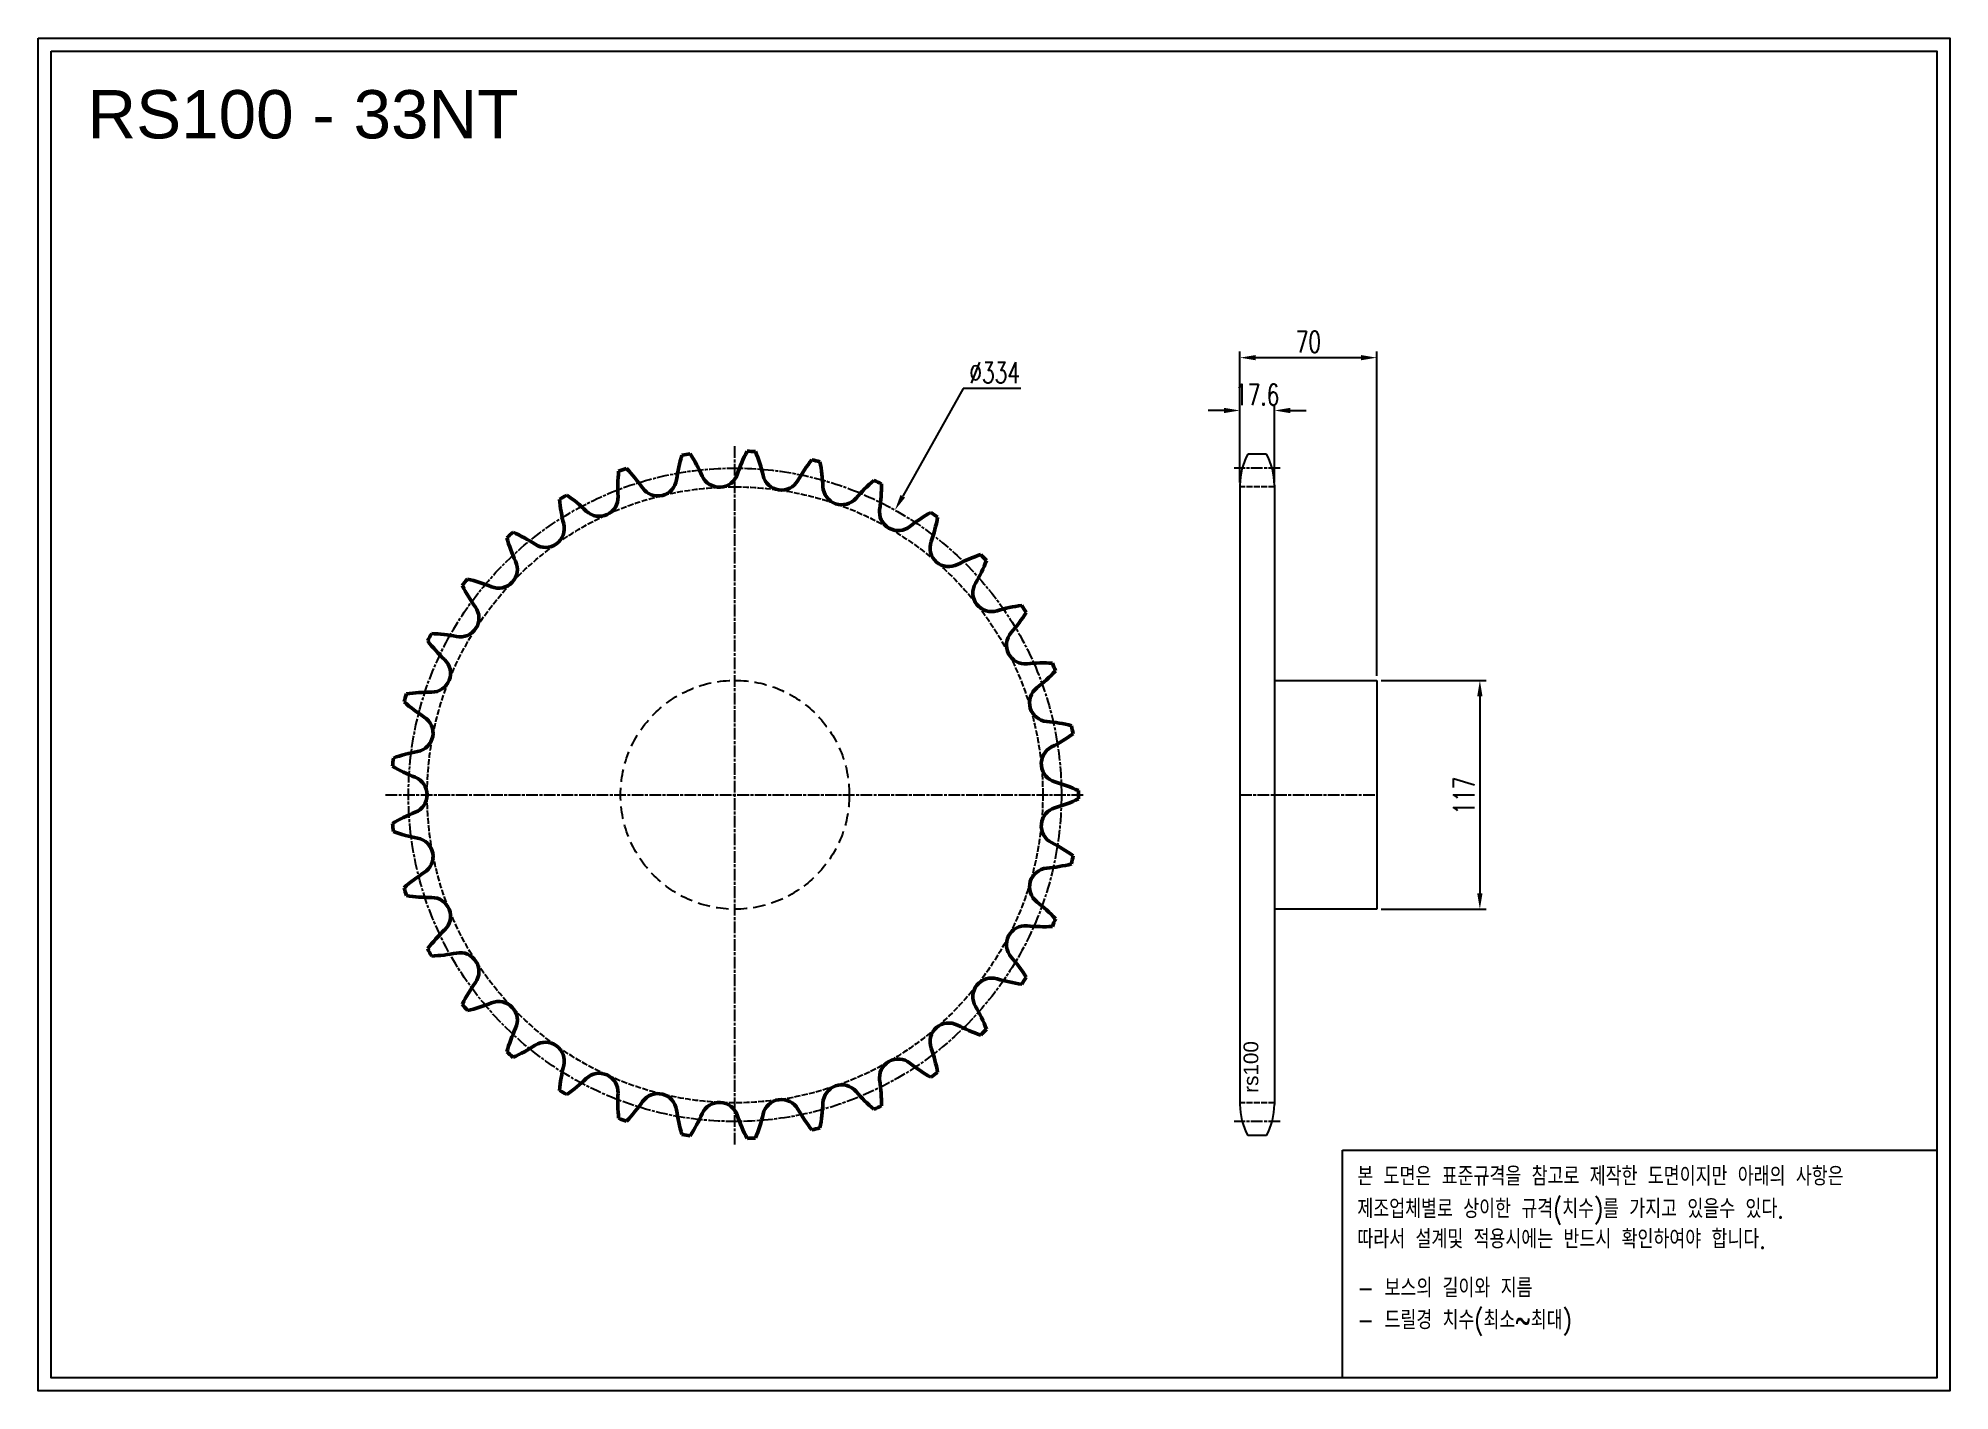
# Model space of a CAD drawing. Header units: millimetres. Extents: x -18442 to -17464, y 17237 to 17928.
import ezdxf

# ---------------------------------------------------------------- set-up
doc = ezdxf.new("R2010")
doc.units = ezdxf.units.MM
for name, pattern in [('AM_ISO02W050', [7.5, 6, -1.5]), ('AM_ISO02W050x2', [3.75, 3, -0.75]), ('AM_ISO08W050', [18, 12, -1.5, 3, -1.5]), ('AM_ISO08W050x2', [9, 6, -0.75, 1.5, -0.75]), ('HIDDEN', [9.525, 6.35, -3.175])]:
    doc.linetypes.add(name, pattern=pattern)
for name, color, linetype, lineweight in [('AM_0N', 7, 'Continuous', 50), ('AM_3N', 6, 'AM_ISO02W050', 25), ('AM_7', 4, 'AM_ISO08W050', 25), ('AM_7N', 4, 'AM_ISO08W050', 25)]:
    doc.layers.add(name, color=color, linetype=linetype, lineweight=lineweight)
doc.layers.add('HL', color=2, linetype='HIDDEN')
doc.layers.add('S-DIM', color=7, linetype='Continuous')
doc.styles.add('HAN', font='ROMANS.shx', dxfattribs={"width": 0.7, "bigfont": 'whgtxt.shx'})
doc.styles.add('HSG', font='SIMPLEX.shx', dxfattribs={"width": 0.7, "bigfont": 'HSG.shx'})
doc.styles.get("Standard").update_dxf_attribs({"font": 'arial.ttf'})
doc.dimstyles.new('APP23', dxfattribs={"dimscale": 4.5, "dimtxt": 2.4, "dimasz": 1.8, "dimexe": 0.7, "dimexo": 0.5, "dimgap": 0.6, "dimtad": 1, "dimtoh": 1, "dimdec": 1, "dimrnd": 0.01, "dimzin": 9, "dimdsep": 46, "dimtxsty": 'HSG', "dimcen": 0, "dimclrd": 1, "dimclre": 1, "dimclrt": 256, "dimazin": 2, "dimtp": 1, "dimtm": 1, "dimtfac": 0.5, "dimtdec": 1, "dimtix": 1, "dimtofl": 0, "dimtmove": 0, "dimatfit": 3, "dimfxl": 0, "dimtvp": 1, "dimtolj": 2, "dimlwd": -1, "dimlwe": -1, "dimarcsym": 0})

# ---------------------------------------------------------------- blocks, each defined once
blk = doc.blocks.new('*D1')
at = {"layer": 'Defpoints', "color": 0, "transparency": 16777216}
for p in [(-17756.84, 17600.07), (-17756.84, 17483.07), (-17704.1, 17483.07)]:
    blk.add_point(p, dxfattribs=at)
at = {"layer": 'S-DIM', "color": 1, "transparency": 16777216}
for p, q in [((-17754.59, 17600.07), (-17700.95, 17600.07)), ((-17704.1, 17591.97), (-17704.1, 17491.17)), ((-17754.59, 17483.07), (-17700.95, 17483.07))]:
    blk.add_line(p, q, dxfattribs=at)
for points in [[(-17705.45, 17591.97), (-17702.75, 17591.97), (-17704.1, 17600.07)], [(-17705.45, 17491.17), (-17702.75, 17491.17), (-17704.1, 17483.07)]]:
    blk.add_solid(points, dxfattribs=at)
at = {"layer": 'S-DIM', "transparency": 16777216, "insert": (-17712.2, 17541.16), "char_height": 10.8, "attachment_point": 5, "rotation": 90, "style": 'HSG'}
blk.add_mtext('\\A2;117', dxfattribs=at)
blk = doc.blocks.new('*D2')
at = {"layer": 'Defpoints', "color": 0, "transparency": 16777216}
for p in [(-17809.24, 17738.07), (-17826.84, 17699.03), (-17809.24, 17699.03)]:
    blk.add_point(p, dxfattribs=at)
at = {"layer": 'S-DIM', "color": 1, "transparency": 16777216}
for p, q in [((-17826.84, 17701.28), (-17826.84, 17741.22)), ((-17809.24, 17701.28), (-17809.24, 17741.22)), ((-17834.94, 17738.07), (-17843.04, 17738.07)), ((-17801.14, 17738.07), (-17793.04, 17738.07))]:
    blk.add_line(p, q, dxfattribs=at)
for points in [[(-17834.94, 17739.42), (-17834.94, 17736.72), (-17826.84, 17738.07)], [(-17801.14, 17739.42), (-17801.14, 17736.72), (-17809.24, 17738.07)]]:
    blk.add_solid(points, dxfattribs=at)
at = {"layer": 'S-DIM', "transparency": 16777216, "insert": (-17818.04, 17746.17), "char_height": 10.8, "attachment_point": 5, "style": 'HSG'}
blk.add_mtext('\\A2;17.6', dxfattribs=at)
blk = doc.blocks.new('*D3')
at = {"layer": 'Defpoints', "color": 0, "transparency": 16777216}
for p in [(-17756.84, 17765.07), (-17826.84, 17699.03), (-17756.84, 17600.07)]:
    blk.add_point(p, dxfattribs=at)
at = {"layer": 'S-DIM', "color": 1, "transparency": 16777216}
for p, q in [((-17826.84, 17701.28), (-17826.84, 17768.22)), ((-17818.74, 17765.07), (-17764.94, 17765.07)), ((-17756.84, 17602.32), (-17756.84, 17768.22))]:
    blk.add_line(p, q, dxfattribs=at)
for points in [[(-17818.74, 17766.42), (-17818.74, 17763.72), (-17826.84, 17765.07)], [(-17764.94, 17766.42), (-17764.94, 17763.72), (-17756.84, 17765.07)]]:
    blk.add_solid(points, dxfattribs=at)
at = {"layer": 'S-DIM', "transparency": 16777216, "insert": (-17791.84, 17773.17), "char_height": 10.8, "attachment_point": 5, "style": 'HSG'}
blk.add_mtext('\\A2;70', dxfattribs=at)
blk = doc.blocks.new('*D4')
at = {"layer": 'Defpoints', "color": 0, "transparency": 16777216}
for p in [(-18003.32, 17687.13), (-18167.08, 17396.01)]:
    blk.add_point(p, dxfattribs=at)
at = {"layer": 'S-DIM', "color": 1, "transparency": 16777216}
for p, q in [((-17968.36, 17749.27), (-17999.35, 17694.19)), ((-17939.02, 17749.27), (-17968.36, 17749.27))]:
    blk.add_line(p, q, dxfattribs=at)
blk.add_solid([(-18000.53, 17694.85), (-17998.17, 17693.52), (-18003.32, 17687.13)], dxfattribs=at)
at = {"layer": 'S-DIM', "transparency": 16777216, "insert": (-17952.34, 17757.37), "char_height": 10.8, "attachment_point": 5, "style": 'HSG'}
blk.add_mtext('\\A2;∅334', dxfattribs=at)
blk = doc.blocks.new('notice1')
at = {"color": 4}
blk.add_lwpolyline([(-22142.12, 1735.9), (-22053.8, 1735.9), (-22053.8, 1702.07), (-22142.12, 1702.07)], close=True, dxfattribs=at)
at = {"color": 4, "style": 'HAN', "width": 0.8}
for s, p in [('본 도면은 표준규격을 참고로 제작한 도면이지만 아래의 사항은', (-22139.9, 1730.62)), ('제조업체별로 상이한 규격(치수)를 가지고 있을수 있다.', (-22139.9, 1725.78)), ('따라서 설계및 적용시에는 반드시 확인하여야 합니다.', (-22139.9, 1721.28)), ('- 보스의 길이와 지름', (-22139.9, 1714.03)), ('- 드릴경 치수(최소~최대)', (-22139.9, 1709.27))]:
    blk.add_text(s, height=2.7949, dxfattribs=at).set_placement(p)

msp = doc.modelspace()

# ---------------------------------------------------------------- linework, layer by layer
for p, q in [((-17813.21, 17715.8), (-17822.86, 17715.8)), ((-17826.84, 17699.9), (-17826.84, 17383.22)), ((-17809.24, 17699.9), (-17809.24, 17383.22)), ((-17809.24, 17600.07), (-17756.84, 17600.07)), ((-17756.84, 17600.07), (-17756.84, 17483.07)), ((-17756.84, 17483.07), (-17809.24, 17483.07)), ((-17813.21, 17367.32), (-17822.86, 17367.32))]:
    msp.add_line(p, q)
for points in [[(-18441.65, 17928.37), (-17463.69, 17928.37), (-17463.69, 17236.89), (-18441.65, 17236.89)], [(-18435.06, 17921.79), (-17470.27, 17921.79), (-17470.27, 17243.47), (-18435.06, 17243.47)]]:
    msp.add_lwpolyline(points, close=True)
for centre, start, end in [((-17793.04, 17699.9), 151.93881, 180), ((-17843.04, 17699.9), 0, 28.06119), ((-17793.04, 17383.22), 180, 208.06119), ((-17843.04, 17383.22), 331.93881, 0)]:
    msp.add_arc(centre, 33.8, start, end)
at = {"layer": 'AM_0N'}
for centre, radius, start, end in [((-18035.78, 17691.91), 80.01, 163.04551, 172.27273), ((-18085.2, 17541.57), 175.78, 97.49081, 98.87283), ((-18174.98, 17671.9), 80.01, 24.09091, 33.31813), ((-18008.22, 17679.84), 80.01, 152.13642, 161.36364), ((-18085.2, 17541.57), 175.78, 86.58172, 87.96374), ((-18148.69, 17686.53), 80.01, 13.18182, 22.40904), ((-17983.44, 17662.77), 80.01, 141.22732, 150.45455), ((-18085.2, 17541.57), 175.78, 75.67263, 77.05465), ((-18120.11, 17695.93), 80.01, 2.27273, 11.49995), ((-18065.13, 17698.55), 80.01, 173.9546, 183.18182), ((-18085.2, 17541.57), 175.78, 108.3999, 109.78192), ((-18198.02, 17652.55), 80.01, 35, 44.22722), ((-18124.6, 17703.96), 9.62, 215, 352.27273), ((-18093.15, 17708.48), 9.62, 204.09091, 341.36364), ((-18061.42, 17706.97), 9.62, 193.18182, 330.45455), ((-17962.35, 17641.33), 80.01, 130.31823, 139.54545), ((-18085.2, 17541.57), 175.78, 64.76354, 66.14556), ((-18085.2, 17541.57), 175.78, 119.30899, 120.69101), ((-18095.2, 17699.51), 80.01, 184.86369, 194.09091), ((-18216.98, 17629.2), 80.01, 45.90909, 55.13631), ((-18154.62, 17693.57), 9.62, 225.90909, 3.18182), ((-18030.55, 17699.48), 9.62, 182.27273, 319.54545), ((-18090.26, 17699.74), 80.01, 351.36364, 0.59086), ((-18001.65, 17686.28), 9.62, 171.36364, 308.63636), ((-17945.69, 17616.27), 80.01, 119.40914, 128.63636), ((-18085.2, 17541.57), 175.78, 53.85444, 55.23646), ((-18060.24, 17697.84), 80.01, 340.45455, 349.68177), ((-18085.2, 17541.57), 175.78, 130.21808, 131.6001), ((-18124.91, 17694.76), 80.01, 195.77278, 205), ((-18231.18, 17602.67), 80.01, 56.81818, 66.0454), ((-18182.13, 17677.69), 9.62, 236.81818, 14.09091), ((-17975.77, 17667.86), 9.62, 160.45455, 297.72727), ((-17934.07, 17588.52), 80.01, 108.50005, 117.72727), ((-18085.2, 17541.57), 175.78, 42.94535, 44.32737), ((-18206.14, 17656.88), 9.62, 247.72727, 25), ((-18031.11, 17690.3), 80.01, 329.54545, 338.77268), ((-18085.2, 17541.57), 175.78, 141.12717, 142.50919), ((-18153.18, 17684.48), 80.01, 206.68187, 215.90909), ((-18240.11, 17573.94), 80.01, 67.72727, 76.95449), ((-17953.85, 17644.87), 9.62, 149.54545, 286.81818), ((-18225.78, 17631.91), 9.62, 258.63636, 35.90909), ((-17927.92, 17559.07), 80.01, 97.59096, 106.81818), ((-18003.95, 17677.37), 80.01, 318.63636, 327.86358), ((-18085.2, 17541.57), 175.78, 32.03626, 33.41828), ((-18085.2, 17541.57), 175.78, 152.03626, 153.41828), ((-18243.44, 17544.04), 80.01, 78.63636, 87.86358), ((-17936.68, 17618.14), 9.62, 138.63636, 275.90909), ((-18179, 17669.03), 80.01, 217.59096, 226.81818), ((-18240.33, 17603.68), 9.62, 269.54545, 46.81818), ((-17927.45, 17528.99), 80.01, 86.68187, 95.90909), ((-17979.71, 17659.54), 80.01, 307.72727, 316.95449), ((-18085.2, 17541.57), 175.78, 21.12717, 22.50919), ((-18241.04, 17514.05), 80.01, 89.54545, 98.77268), ((-17924.87, 17588.65), 9.62, 127.72727, 265), ((-18085.2, 17541.57), 175.78, 162.94535, 164.32737), ((-18201.43, 17648.98), 80.01, 228.50005, 237.72727), ((-18249.28, 17573.19), 9.62, 280.45455, 57.72727), ((-17932.68, 17499.36), 80.01, 75.77278, 85), ((-18085.2, 17541.57), 175.78, 10.21808, 11.6001), ((-17918.86, 17557.45), 9.62, 116.81818, 254.09091), ((-17959.29, 17637.44), 80.01, 296.81818, 306.0454), ((-18085.2, 17541.57), 175.78, 173.85444, 175.23646), ((-18219.65, 17625.04), 80.01, 239.40914, 248.63636), ((-18233.02, 17485.05), 80.01, 100.45455, 109.68177), ((-18252.3, 17541.57), 9.62, 291.36364, 68.63636), ((-17943.42, 17471.26), 80.01, 64.86369, 74.09091), ((-17918.86, 17525.69), 9.62, 105.90909, 243.18182), ((-17943.42, 17611.88), 80.01, 285.90909, 295.13631), ((-18085.2, 17541.57), 175.78, 359.30899, 0.69101), ((-18219.65, 17458.1), 80.01, 111.36364, 120.59086), ((-18085.2, 17541.57), 175.78, 184.76354, 186.14556), ((-18233.02, 17598.09), 80.01, 250.31823, 259.54545), ((-18249.28, 17509.95), 9.62, 302.27273, 79.54545), ((-17959.29, 17445.7), 80.01, 53.9546, 63.18182), ((-17932.68, 17583.78), 80.01, 275, 284.22722), ((-18085.2, 17541.57), 175.78, 348.3999, 349.78192), ((-18201.43, 17434.16), 80.01, 122.27273, 131.49995), ((-17924.87, 17494.49), 9.62, 95, 232.27273), ((-18085.2, 17541.57), 175.78, 195.67263, 197.05465), ((-18241.04, 17569.09), 80.01, 261.22732, 270.45455), ((-18240.33, 17479.46), 9.62, 313.18182, 90.45455), ((-17979.71, 17423.6), 80.01, 43.04551, 52.27273), ((-18085.2, 17541.57), 175.78, 337.49081, 338.87283), ((-18179, 17414.11), 80.01, 133.18182, 142.40904), ((-17936.68, 17465), 9.62, 84.09091, 221.36364), ((-17927.45, 17554.15), 80.01, 264.09091, 273.31813), ((-18085.2, 17541.57), 175.78, 206.58172, 207.96374), ((-18243.44, 17539.1), 80.01, 272.13642, 281.36364), ((-18225.78, 17451.23), 9.62, 324.09091, 101.36364), ((-18003.95, 17405.77), 80.01, 32.13642, 41.36364), ((-17953.85, 17438.27), 9.62, 73.18182, 210.45455), ((-17927.92, 17524.07), 80.01, 253.18182, 262.40904), ((-18085.2, 17541.57), 175.78, 326.58172, 327.96374), ((-18153.18, 17398.66), 80.01, 144.09091, 153.31813), ((-18085.2, 17541.57), 175.78, 217.49081, 218.87283), ((-18240.11, 17509.2), 80.01, 283.04551, 292.27273), ((-18206.14, 17426.26), 9.62, 335, 112.27273), ((-18031.11, 17392.84), 80.01, 21.22732, 30.45455), ((-18124.91, 17388.38), 80.01, 155, 164.22722), ((-17975.77, 17415.28), 9.62, 62.27273, 199.54545), ((-17934.07, 17494.62), 80.01, 242.27273, 251.49995), ((-18085.2, 17541.57), 175.78, 315.67263, 317.05465), ((-18085.2, 17541.57), 175.78, 228.3999, 229.78192), ((-18231.18, 17480.47), 80.01, 293.9546, 303.18182), ((-18182.13, 17405.45), 9.62, 345.90909, 123.18182), ((-18060.24, 17385.3), 80.01, 10.31823, 19.54545), ((-18095.2, 17383.63), 80.01, 165.90909, 175.13631), ((-18154.62, 17389.57), 9.62, 356.81818, 134.09091), ((-18001.65, 17396.86), 9.62, 51.36364, 188.63636), ((-17945.69, 17466.87), 80.01, 231.36364, 240.59086), ((-18085.2, 17541.57), 175.78, 304.76354, 306.14556), ((-18085.2, 17541.57), 175.78, 239.30899, 240.69101), ((-18216.98, 17453.94), 80.01, 304.86369, 314.09091), ((-18065.13, 17384.59), 80.01, 176.81818, 186.0454), ((-18124.6, 17379.18), 9.62, 7.72727, 145), ((-18030.55, 17383.66), 9.62, 40.45455, 177.72727), ((-17962.35, 17441.81), 80.01, 220.45455, 229.68177), ((-18090.26, 17383.4), 80.01, 359.40914, 8.63636), ((-18198.02, 17430.59), 80.01, 315.77278, 325), ((-18035.78, 17391.23), 80.01, 187.72727, 196.95449), ((-18174.98, 17411.24), 80.01, 326.68187, 335.90909), ((-18093.15, 17374.66), 9.62, 18.63636, 155.90909), ((-18061.42, 17376.17), 9.62, 29.54545, 166.81818), ((-17983.44, 17420.37), 80.01, 209.54545, 218.77268), ((-18120.11, 17387.21), 80.01, 348.50005, 357.72727), ((-18085.2, 17541.57), 175.78, 293.85444, 295.23646), ((-18085.2, 17541.57), 175.78, 250.21808, 251.6001), ((-18008.22, 17403.3), 80.01, 198.63636, 207.86358), ((-18148.69, 17396.61), 80.01, 337.59096, 346.81818), ((-18085.2, 17541.57), 175.78, 282.94535, 284.32737), ((-18085.2, 17541.57), 175.78, 261.12717, 262.50919), ((-18085.2, 17541.57), 175.78, 272.03626, 273.41828)]:
    msp.add_arc(centre, radius, start, end, dxfattribs=at)
at = {"layer": 'AM_3N', "linetype": 'AM_ISO02W050x2'}
for p, q in [((-17809.24, 17699.03), (-17826.84, 17699.03)), ((-17809.24, 17384.09), (-17826.84, 17384.09))]:
    msp.add_line(p, q, dxfattribs=at)
msp.add_circle((-18085.2, 17541.57), 157.48, dxfattribs=at)
at = {"layer": 'AM_7', "linetype": 'AM_ISO08W050x2'}
for p, q in [((-17806.24, 17708.56), (-17829.84, 17708.56)), ((-17826.84, 17541.57), (-17756.84, 17541.57)), ((-17806.24, 17374.56), (-17829.84, 17374.56))]:
    msp.add_line(p, q, dxfattribs=at)
msp.add_circle((-18085.2, 17541.57), 167.01, dxfattribs=at)
at = {"layer": 'AM_7N', "linetype": 'AM_ISO08W050x2'}
for p, q in [((-18085.2, 17362.79), (-18085.2, 17720.35)), ((-18263.98, 17541.57), (-17906.43, 17541.57))]:
    msp.add_line(p, q, dxfattribs=at)
at = {"layer": 'HL'}
msp.add_circle((-18085.2, 17541.57), 58.5, dxfattribs=at)

# ---------------------------------------------------------------- block references
at = {"xscale": 3.443293421567999, "yscale": 3.443293421567999, "zscale": 3.443293421567999}
msp.add_blockref('notice1', (58467.42, 11382.75), dxfattribs=at)

# ---------------------------------------------------------------- texts
msp.add_text('RS100 - 33NT', height=24.696).set_placement((-18416.46, 17877.17))
at = {"insert": (-17825.01, 17389.22), "char_height": 7.56, "width": 32.5046, "attachment_point": 1, "rotation": 90}
msp.add_mtext('rs100', dxfattribs=at)

# ---------------------------------------------------------------- dimensions: what is measured, and where the dimension line sits
at = {"layer": 'S-DIM'}
dim = msp.add_linear_dim(base=(-17756.84, 17765.07), p1=(-17826.84, 17699.03), p2=(-17756.84, 17600.07), dimstyle='APP23', dxfattribs=at)
dim.commit()
dim.dimension.update_dxf_attribs({"geometry": '*D3', "text_midpoint": (-17791.84, 17773.17)})
dim = msp.add_diameter_dim_2p(p1=(-18167.08, 17396.01), p2=(-18003.32, 17687.13), dimstyle='APP23', dxfattribs=at)
dim.commit()
dim.dimension.update_dxf_attribs({"geometry": '*D4', "text_midpoint": (-17952.34, 17749.27), "dimtype": 131})
dim = msp.add_linear_dim(base=(-17809.24, 17738.07), p1=(-17826.84, 17699.03), p2=(-17809.24, 17699.03), dimstyle='APP23', dxfattribs=at)
dim.commit()
dim.dimension.update_dxf_attribs({"geometry": '*D2', "text_midpoint": (-17818.04, 17738.07), "dimtype": 128})
dim = msp.add_linear_dim(base=(-17704.1, 17483.07), p1=(-17756.84, 17600.07), p2=(-17756.84, 17483.07), angle=90, dimstyle='APP23', dxfattribs=at)
dim.commit()
dim.dimension.update_dxf_attribs({"geometry": '*D1', "text_midpoint": (-17704.1, 17541.16), "dimtype": 128})

doc.saveas('drawing.dxf')
